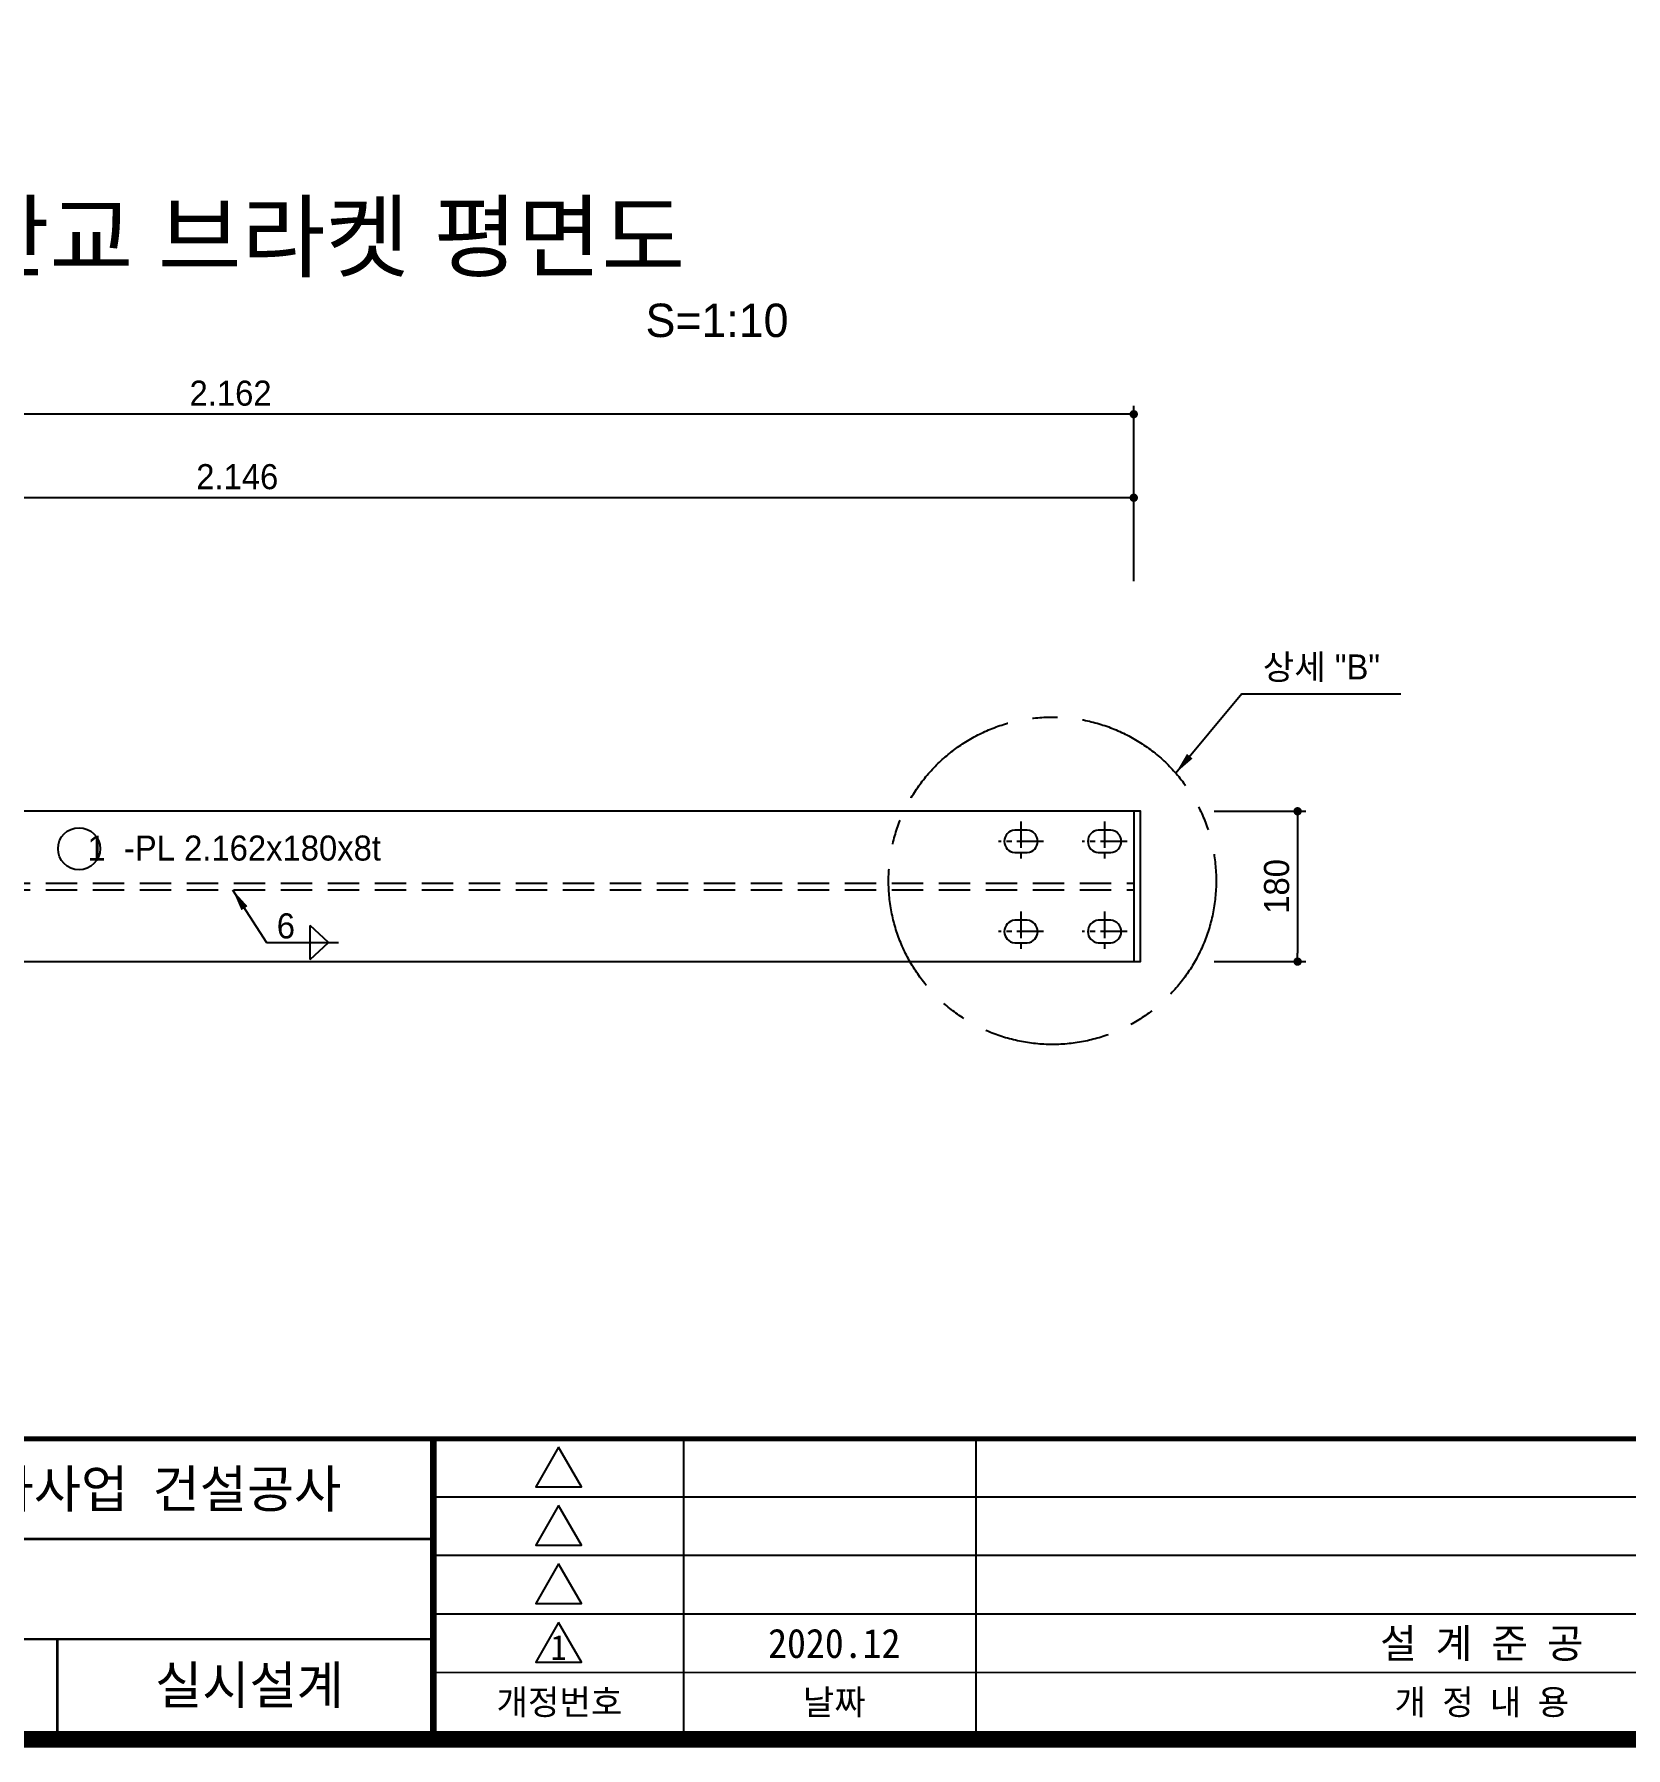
# Model space of a CAD drawing. Header units: millimetres. Extents: x 173610 to 224070, y -281283 to -269403.
# Drawn here: x 193002 to 194907, y -281093 to -279042 of the extents above; entities that cross this region are included whole.
import ezdxf
from ezdxf.enums import TextEntityAlignment as Align

# ---------------------------------------------------------------- set-up
doc = ezdxf.new("R2010")
doc.units = ezdxf.units.MM
for name, pattern in [('CENTER', [50.8, 31.75, -6.35, 6.35, -6.35]), ('CENTERX2', [4, 2.5, -0.5, 0.5, -0.5]), ('HIDDEN', [0.375, 0.25, -0.125])]:
    doc.linetypes.add(name, pattern=pattern)
doc.layers.add('BM-BOX', color=7, linetype='Continuous', lineweight=13)
doc.layers.add('CX-TTXG', color=7, linetype='Continuous', lineweight=0)
for name, color, linetype in [('CEN01', 1, 'CENTER'), ('CENTER', 1, 'CENTER'), ('CS-DIML', 1, 'Continuous'), ('CX-BORD', 3, 'Continuous'), ('CX-BORD-LIN1', 4, 'Continuous'), ('CX-BORD-LIN2', 3, 'Continuous'), ('CX-BORD-TEX1', 7, 'Continuous'), ('CX-BORD-TEX2', 6, 'Continuous'), ('CX-BORD-TEX3', 4, 'Continuous'), ('DIM01', 1, 'Continuous'), ('DIML', 1, 'Continuous'), ('TEXT02', 6, 'Continuous'), ('난간기초', 4, 'Continuous')]:
    doc.layers.add(name, color=color, linetype=linetype)
doc.styles.add('MLTMHTXT', font='Dotum_1.TTF')
doc.styles.add('TB_BTXT', font='H2GTRE_1.TTF')
doc.styles.add('TB_TEXT', font='')
doc.styles.add('TEXT', font='Dotum_1.TTF')
doc.styles.add('가는각진제목체', font='가는각진제목체.ttf')
doc.styles.add('중제목', font='')
doc.styles.get('TB_TEXT').set_extended_font_data('DotumChe')
doc.styles.get('중제목').set_extended_font_data('HYgtrE')
doc.dimstyles.new('사본 일반도면_0100', dxfattribs={"dimtxt": 600, "dimasz": 200, "dimexe": 200, "dimexo": 0, "dimgap": 100, "dimtad": 1, "dimdec": 0, "dimlfac": 0.5, "dimzin": 0, "dimdsep": 46, "dimlunit": 6, "dimtxsty": 'TEXT', "dimblk": 'DOT', "dimcen": 0.09, "dimclrd": 1, "dimclre": 1, "dimclrt": 7, "dimadec": 8, "dimazin": 0, "dimtfac": 1, "dimtdec": 0, "dimtix": 1, "dimtmove": 2, "dimatfit": 3, "dimldrblk": 'DOT', "dimfxl": 200, "dimfrac": 2, "dimtolj": 1, "dimtzin": 0, "dimarcsym": 0})

# ---------------------------------------------------------------- blocks, each defined once
blk = doc.blocks.new('CXBLKA1')
at = {"layer": 'CX-BORD-LIN1', "const_width": 2}
blk.add_lwpolyline([(821, 20), (25, 20), (25, 574), (821, 574)], close=True, dxfattribs=at)
at = {"layer": 'CX-BORD-LIN1'}
for points, const_width in [([(821, 56), (25, 56)], 0.6), ([(305, 20), (305, 56)], 0.8)]:
    blk.add_lwpolyline(points, dxfattribs=dict(at, const_width=const_width))
at = {"layer": 'CX-BORD-LIN2'}
for p, q in [((335, 20), (335, 56)), ((370, 20), (370, 56))]:
    blk.add_line(p, q, dxfattribs=at)
for points in [[(320, 55), (317.26, 50.25), (322.74, 50.25)], [(320, 48), (317.26, 43.25), (322.74, 43.25)], [(320, 41), (317.26, 36.25), (322.74, 36.25)], [(320, 34), (317.26, 29.25), (322.74, 29.25)]]:
    blk.add_lwpolyline(points, close=True, dxfattribs=at)
for points in [[(611, 49), (305, 49)], [(611, 42), (305, 42)], [(611, 35), (305, 35)]]:
    blk.add_lwpolyline(points, dxfattribs=at)
for points, const_width in [([(305, 44), (145, 44)], 0.3), ([(305, 32), (145, 32)], 0.3), ([(260, 20), (260, 32)], 0.3), ([(611, 28), (305, 28)], 0.2)]:
    blk.add_lwpolyline(points, dxfattribs=dict(at, const_width=const_width))
at = {"layer": 'CX-BORD-TEX1', "style": 'TB_BTXT'}
blk.add_attdef('UD_TITLE', text='', height=10, dxfattribs=at).set_placement((423, 553), align=Align.MIDDLE_CENTER)
at = {"layer": 'CX-BORD-TEX1', "style": 'MLTMHTXT', "width": 0.8, "flags": 4}
blk.add_attdef('EI_NAME', (69.69, 43.65), '', height=6, dxfattribs=at)
at = {"layer": 'CX-BORD-TEX1', "style": 'TB_BTXT', "flags": 4}
blk.add_attdef('CI_NAME', text='', height=5, dxfattribs=at).set_placement((85, 28), align=Align.MIDDLE_CENTER)
at = {"layer": 'CX-BORD-TEX2', "style": 'TB_BTXT'}
blk.add_attdef('PI_CNAME', text='', height=5, dxfattribs=at).set_placement((40, 552), align=Align.BOTTOM_LEFT)
blk.add_attdef('UD_SUBTITLE', text='', height=7, dxfattribs=at).set_placement((423, 538), align=Align.MIDDLE_CENTER)
at = {"layer": 'CX-BORD-TEX3', "style": 'TB_TEXT'}
for s, p in [('개정번호', (320.1, 24.5)), ('날짜', (353, 24.5)), ('개 정 내 용', (430.5, 24.5))]:
    blk.add_text(s, height=3, dxfattribs=at).set_placement(p, align=Align.MIDDLE)
at = {"layer": 'CX-BORD-TEX3', "style": 'TB_BTXT'}
blk.add_attdef('UD_CDNAME', text='', height=4, dxfattribs=at).set_placement((42, 544), align=Align.BOTTOM_LEFT)
at = {"layer": 'CX-BORD-TEX3', "style": 'TB_TEXT'}
for tag, height, p in [('DC_RNUM4', 3, (320, 52)), ('DC_RDATE4', 3.5, (353, 52.5)), ('DC_RAPP4', 3.5, (510, 52.5)), ('DC_RCHK4', 3.5, (550, 52.5)), ('DC_RDGN4', 3.5, (590, 52.5)), ('PI_TITLE', 4.5, (243, 50)), ('UD_CDIST', 4.5, (676, 50)), ('DC_RDATE3', 3.5, (353, 45.4)), ('DC_RAPP3', 3.5, (510, 45.4)), ('DC_RCHK3', 3.5, (550, 45.4)), ('DC_RDGN3', 3.5, (590, 45.4)), ('DC_RNUM3', 3, (320, 45)), ('FI_NAME', 4.5, (781, 44.87)), ('PI_CDNAME', 4.5, (243, 38)), ('DC_RNUM2', 3, (320, 38)), ('DC_RDATE2', 3.5, (353, 38.5)), ('DC_RAPP2', 3.5, (510, 38.5)), ('DC_RCHK2', 3.5, (550, 38.5)), ('DC_RDGN2', 3.5, (590, 38.5)), ('DA_HSCALE', 4.5, (658.5, 38)), ('DA_VSCALE', 4.5, (693, 38)), ('DI_TITLE', 4.5, (781, 37.87)), ('DC_RDATE1', 3.5, (353, 31.5)), ('DC_RAPP1', 3.5, (510, 31.5)), ('DC_RCHK1', 3.5, (550, 31.5)), ('DC_RDGN1', 3.5, (590, 31.5)), ('DC_RNUM1', 3, (320, 31)), ('DI_SUBTITLE', 3.5, (781, 30.87)), ('PA_CCLASS', 4.5, (204, 26.5)), ('PI_STAGE', 4.5, (283, 26.5)), ('DI_DRWNO', 4.5, (676, 26.5))]:
    blk.add_attdef(tag, text='', height=height, dxfattribs=at).set_placement(p, align=Align.MIDDLE_CENTER)
for tag, p in [('DC_RDES4', (377, 52.5)), ('DC_RDES3', (377, 45.4)), ('DC_RDES2', (377, 38.5)), ('DC_RDES1', (377, 31.5))]:
    blk.add_attdef(tag, text='', height=3.5, dxfattribs=at).set_placement(p, align=Align.MIDDLE_LEFT)
at = {"layer": 'CX-BORD-TEX3', "style": 'TB_TEXT', "flags": 1}
for tag, p in [('PI_ID', (24, 16)), ('PI_CCODE', (31, 16)), ('PA_DSDATE', (47, 16)), ('PA_DEDATE', (64, 16)), ('PA_CSDATE', (81, 16)), ('PA_CEDATE', (98, 16)), ('PA_CFDATE', (114, 16)), ('EI_ENAME', (132, 16)), ('EI_DEPT', (146, 16)), ('EI_PERSON', (158, 16)), ('EI_EMAIL', (174, 16)), ('CI_CATEG', (189, 16)), ('CI_ROLE', (204, 16)), ('CI_ONAME', (216, 16)), ('CI_ADDR', (232, 16)), ('CI_TEL', (246, 16)), ('CI_FAX', (257, 16)), ('CI_HPADDR', (270, 16)), ('CI_CODE', (287, 16)), ('CI_DEPT', (300, 16)), ('CI_PERSON', (312, 16)), ('CI_EMAIL', (329, 16)), ('CI_PROLE', (342, 16)), ('DI_MANCODE', (357, 16)), ('DI_CATEG', (377, 16)), ('DI_LDATE', (392, 16)), ('DI_PCLASS', (407, 16)), ('DI_MMCLASS', (424, 16)), ('DI_MSCLASS', (443, 16)), ('DI_ECLASS', (462, 16)), ('DI_FNAME', (478, 16)), ('DC_ONAME', (493, 16)), ('DC_NNAME', (510, 16)), ('FI_CODE', (529, 16)), ('FI_CLASS', (545, 16)), ('FI_ICODE1', (563, 16)), ('FI_ICODE2', (581, 16)), ('------------', (597, 16))]:
    blk.add_attdef(tag, p, '', height=2, dxfattribs=at)
blk = doc.blocks.new('_Dot')
at = {"layer": 'DIML', "color": 140, "linetype": 'Continuous'}
blk.add_line((0, 0), (-1, 0), dxfattribs=at)
at = {"layer": 'DIML', "color": 140, "linetype": 'Continuous', "const_width": 0.5}
blk.add_lwpolyline([(-0.25, 0, 1), (0.25, 0, 1)], format="xyb", close=True, dxfattribs=at)
blk = doc.blocks.new('*D133')
at = {"layer": 'CS-DIML', "color": 140, "lineweight": -2}
for p, q in [((194414.2, -279971.8), (194524.2, -279971.8)), ((194514.2, -279981.8), (194514.2, -280141.8)), ((194414.2, -280151.8), (194524.2, -280151.8))]:
    blk.add_line(p, q, dxfattribs=at)
at = {"layer": 'Defpoints', "color": 0}
for p in [(194414.2, -279971.8), (194414.2, -280151.8), (194514.2, -280151.8)]:
    blk.add_point(p, dxfattribs=at)
at = {"layer": 'CS-DIML', "color": 140, "lineweight": -2, "xscale": 10, "yscale": 10, "zscale": 10}
for p, rotation in [((194514.2, -279971.8), 90), ((194514.2, -280151.8), 270)]:
    blk.add_blockref('_Dot', p, dxfattribs=dict(at, rotation=rotation))
at = {"layer": 'CS-DIML', "color": 140, "insert": (194489.2, -280061.8), "char_height": 30, "attachment_point": 5, "rotation": 90, "style": 'TEXT'}
blk.add_mtext('\\A1;180', dxfattribs=at)
blk = doc.blocks.new('*D135')
at = {"layer": 'CS-DIML', "color": 140, "lineweight": -2}
for p, q in [((192172.1, -279696.4), (192172.1, -279586.4)), ((194308.1, -279596.4), (192182.1, -279596.4)), ((194318.1, -279696.4), (194318.1, -279586.4))]:
    blk.add_line(p, q, dxfattribs=at)
at = {"layer": 'Defpoints', "color": 0}
for p in [(192172.1, -279596.4), (192172.1, -279696.4), (194318.1, -279696.4)]:
    blk.add_point(p, dxfattribs=at)
at = {"layer": 'CS-DIML', "color": 140, "lineweight": -2, "xscale": 10, "yscale": 10, "zscale": 10, "rotation": 180}
blk.add_blockref('_Dot', (192172.1, -279596.4), dxfattribs=at)
at = {"layer": 'CS-DIML', "color": 140, "lineweight": -2, "xscale": 10, "yscale": 10, "zscale": 10}
blk.add_blockref('_Dot', (194318.1, -279596.4), dxfattribs=at)
at = {"layer": 'CS-DIML', "color": 140, "insert": (193245.1, -279571.4), "char_height": 30, "attachment_point": 5, "style": 'TEXT'}
blk.add_mtext('\\A1;2.146', dxfattribs=at)
blk = doc.blocks.new('*D136')
at = {"layer": 'CS-DIML', "color": 140, "lineweight": -2}
for p, q in [((192156.1, -279596.4), (192156.1, -279486.4)), ((194308.1, -279496.4), (192166.1, -279496.4)), ((194318.1, -279596.4), (194318.1, -279486.4))]:
    blk.add_line(p, q, dxfattribs=at)
at = {"layer": 'Defpoints', "color": 0}
for p in [(192156.1, -279496.4), (192156.1, -279596.4), (194318.1, -279596.4)]:
    blk.add_point(p, dxfattribs=at)
at = {"layer": 'CS-DIML', "color": 140, "lineweight": -2, "xscale": 10, "yscale": 10, "zscale": 10, "rotation": 180}
blk.add_blockref('_Dot', (192156.1, -279496.4), dxfattribs=at)
at = {"layer": 'CS-DIML', "color": 140, "lineweight": -2, "xscale": 10, "yscale": 10, "zscale": 10}
blk.add_blockref('_Dot', (194318.1, -279496.4), dxfattribs=at)
at = {"layer": 'CS-DIML', "color": 140, "insert": (193237.1, -279471.4), "char_height": 30, "attachment_point": 5, "style": 'TEXT'}
blk.add_mtext('\\A1;2.162', dxfattribs=at)

msp = doc.modelspace()

# ---------------------------------------------------------------- linework, layer by layer
for p, q in [((194190.6248, -279994.3224), (194175.6248, -279994.3224)), ((194290.6248, -279994.3224), (194275.6248, -279994.3224)), ((194175.6248, -280021.3224), (194190.6248, -280021.3224)), ((194275.6248, -280021.3224), (194290.6248, -280021.3224)), ((194190.6248, -280102.3224), (194175.6248, -280102.3224)), ((194290.6248, -280102.3224), (194275.6248, -280102.3224)), ((194175.6248, -280129.3224), (194190.6248, -280129.3224)), ((194275.6248, -280129.3224), (194290.6248, -280129.3224))]:
    msp.add_line(p, q)
for points in [[(194190.6248, -280021.3224, 0.925925926), (194190.6248, -279994.3224)], [(194290.6248, -280021.3224, 0.925925926), (194290.6248, -279994.3224)], [(194190.6248, -280129.3224, 0.925925926), (194190.6248, -280102.3224)], [(194290.6248, -280129.3224, 0.925925926), (194290.6248, -280102.3224)]]:
    msp.add_lwpolyline(points, format="xyb")
for centre in [(194176.6648, -280007.8224), (194276.6648, -280007.8224), (194176.6648, -280115.8224), (194276.6648, -280115.8224)]:
    msp.add_arc(centre, 13.54, 94.4051963, 265.5948037)
at = {"layer": 'CEN01', "linetype": 'CENTERX2', "ltscale": 60}
msp.add_circle((194220.6779, -280055.0145), 196.02, dxfattribs=at)
at = {"layer": 'CENTER'}
for p, q in [((194183.1248, -279983.8718), (194183.1248, -280031.773)), ((194283.1248, -279983.8718), (194283.1248, -280031.773)), ((194210.0754, -280007.8224), (194156.1742, -280007.8224)), ((194310.0754, -280007.8224), (194256.1742, -280007.8224)), ((194183.1248, -280091.8718), (194183.1248, -280139.773)), ((194283.1248, -280091.8718), (194283.1248, -280139.773)), ((194210.0754, -280115.8224), (194156.1742, -280115.8224)), ((194310.0754, -280115.8224), (194256.1742, -280115.8224))]:
    msp.add_line(p, q, dxfattribs=at)
at = {"layer": 'DIM01'}
for q in [(194368.3004, -279926.0516), (194637.9175, -279831.0805)]:
    msp.add_line((194447.5833, -279831.0981), q, dxfattribs=at)
at = {"layer": 'DIM01', "extrusion": (0, 0, -1)}
for p, q in [((193239.5448, -280065.8224), (193280.0733, -280128.9686)), ((193280.0733, -280128.9686), (193366.0902, -280128.9686))]:
    msp.add_line(p, q, dxfattribs=at)
at = {"layer": 'DIM01', "color": 7}
for p, q in [((193354.4212, -280128.9686), (193332.2264, -280108.7186)), ((193332.2264, -280149.2186), (193332.2264, -280108.7186)), ((193332.2264, -280149.2186), (193354.4212, -280128.9686))]:
    msp.add_line(p, q, dxfattribs=at)
at = {"layer": 'DIM01', "extrusion": (0, 0, -1)}
for points in [[(-194388.483, -279908.706), (-194368.3004, -279926.0516), (-194381.7664, -279903.098)], [(-193250.0286, -280090.2625), (-193239.5318, -280065.808), (-193257.3924, -280085.5363)]]:
    msp.add_solid(points, dxfattribs=at)
at = {"layer": 'TEXT02', "color": 7}
msp.add_circle((193055.7611, -280016.6643), 25.2, dxfattribs=at)
at = {"layer": '난간기초'}
for p, q in [((194318.1248, -279971.8224), (192172.1248, -279971.8224)), ((192172.1248, -280151.8224), (194318.1248, -280151.8224))]:
    msp.add_line(p, q, dxfattribs=at)
at = {"layer": '난간기초', "linetype": 'HIDDEN', "ltscale": 150}
for p, q in [((192172.1248, -280057.8224), (194318.1248, -280057.8224)), ((192172.1248, -280057.8224), (194318.1248, -280057.8224)), ((192172.1248, -280057.8225), (194318.1248, -280057.8224)), ((192172.1248, -280065.8224), (194318.1248, -280065.8224)), ((192172.1248, -280065.8224), (194318.1248, -280065.8224)), ((192172.1248, -280065.8225), (194318.1248, -280065.8224))]:
    msp.add_line(p, q, dxfattribs=at)
at = {"layer": '난간기초'}
msp.add_lwpolyline([(194318.1248, -279971.8224), (194318.1248, -280151.8224), (194326.1248, -280151.8224), (194326.1248, -279971.8224)], close=True, dxfattribs=at)

# ---------------------------------------------------------------- block references
at = {"layer": 'CX-BORD'}
ref = msp.add_blockref('CXBLKA1', (190429.6593, -281283.0251), dxfattribs=dict(at, xscale=10, yscale=10, zscale=10))
ref.add_attrib('PI_TITLE', '(가칭)배곧대교 민간투자사업 건설공사', dxfattribs={"layer": 'CX-BORD-TEX3', "height": 45, "style": 'TB_TEXT'}).set_placement((192859.6593, -280783.0251), align=Align.MIDDLE_CENTER)
ref.add_attrib('PI_STAGE', '실시설계', dxfattribs={"layer": 'CX-BORD-TEX3', "height": 45, "style": 'TB_TEXT'}).set_placement((193259.6593, -281018.0251), align=Align.MIDDLE_CENTER)
ref.add_attrib('DC_RNUM1', '1', dxfattribs={"layer": 'CX-BORD-TEX3', "height": 30, "style": 'TB_TEXT'}).set_placement((193629.6593, -280973.0251), align=Align.MIDDLE_CENTER)
ref.add_attrib('DC_RDATE1', '2020.12', dxfattribs={"layer": 'CX-BORD-TEX3', "height": 35, "style": 'TB_TEXT'}).set_placement((193959.6593, -280968.0251), align=Align.MIDDLE_CENTER)
ref.add_attrib('DC_RDES1', '설 계 준 공', dxfattribs={"layer": 'CX-BORD-TEX3', "height": 35, "style": 'TB_TEXT'}).set_placement((194734.6593, -280968.0251), align=Align.MIDDLE_CENTER)

# ---------------------------------------------------------------- texts
at = {"layer": 'BM-BOX', "style": '가는각진제목체'}
msp.add_text('S=1:10', height=40, dxfattribs=at).set_placement((193733.8136, -279404.0152))
at = {"layer": 'CX-TTXG', "style": '중제목'}
msp.add_text('주경간교 브라켓 평면도', height=80, dxfattribs=at).set_placement((193250.3565, -279323.7423), align=Align.CENTER)
at = {"layer": 'TEXT02', "color": 7, "style": 'TEXT'}
msp.add_text('상세 "B"', height=30, rotation=0.0046212, dxfattribs=at).set_placement((194472.5793, -279814.0341))
msp.add_text('1  -PL 2.162x180x8t', height=30, dxfattribs=at).set_placement((193241.45, -280030.8394), align=Align.CENTER)
msp.add_text('6', height=30, dxfattribs=at).set_placement((193292.3739, -280123.9914))

# ---------------------------------------------------------------- dimensions: what is measured, and where the dimension line sits
at = {"layer": 'CS-DIML', "color": 140}
for base, p1, p2, angle, override, picture, middle in [((192156.1248, -279496.4252), (194318.1248, -279596.4252), (192156.1248, -279596.4252), 180, {"dimscale": 0.05, "dimgap": 200, "dimdec": 3, "dimlfac": 0.001, "dimclrd": 140, "dimclre": 140, "dimclrt": 140}, '*D136', (193237.1248, -279471.4048)), ((192172.1248, -279596.4252), (194318.1248, -279696.4252), (192172.1248, -279696.4252), 180, {"dimscale": 0.05, "dimgap": 200, "dimdec": 3, "dimlfac": 0.001, "dimclrd": 140, "dimclre": 140, "dimclrt": 140}, '*D135', (193245.1248, -279571.4048)), ((194514.1787, -280151.8224), (194414.1787, -279971.8224), (194414.1787, -280151.8224), 270, {"dimscale": 0.05, "dimgap": 200, "dimlfac": 1, "dimclrd": 140, "dimclre": 140, "dimclrt": 140}, '*D133', (194489.1583, -280061.8224))]:
    dim = msp.add_linear_dim(base=base, p1=p1, p2=p2, angle=angle, dimstyle='사본 일반도면_0100', override=override, dxfattribs=at)
    dim.commit()
    dim.dimension.update_dxf_attribs({"geometry": picture, "text_midpoint": middle})

doc.saveas('drawing.dxf')
